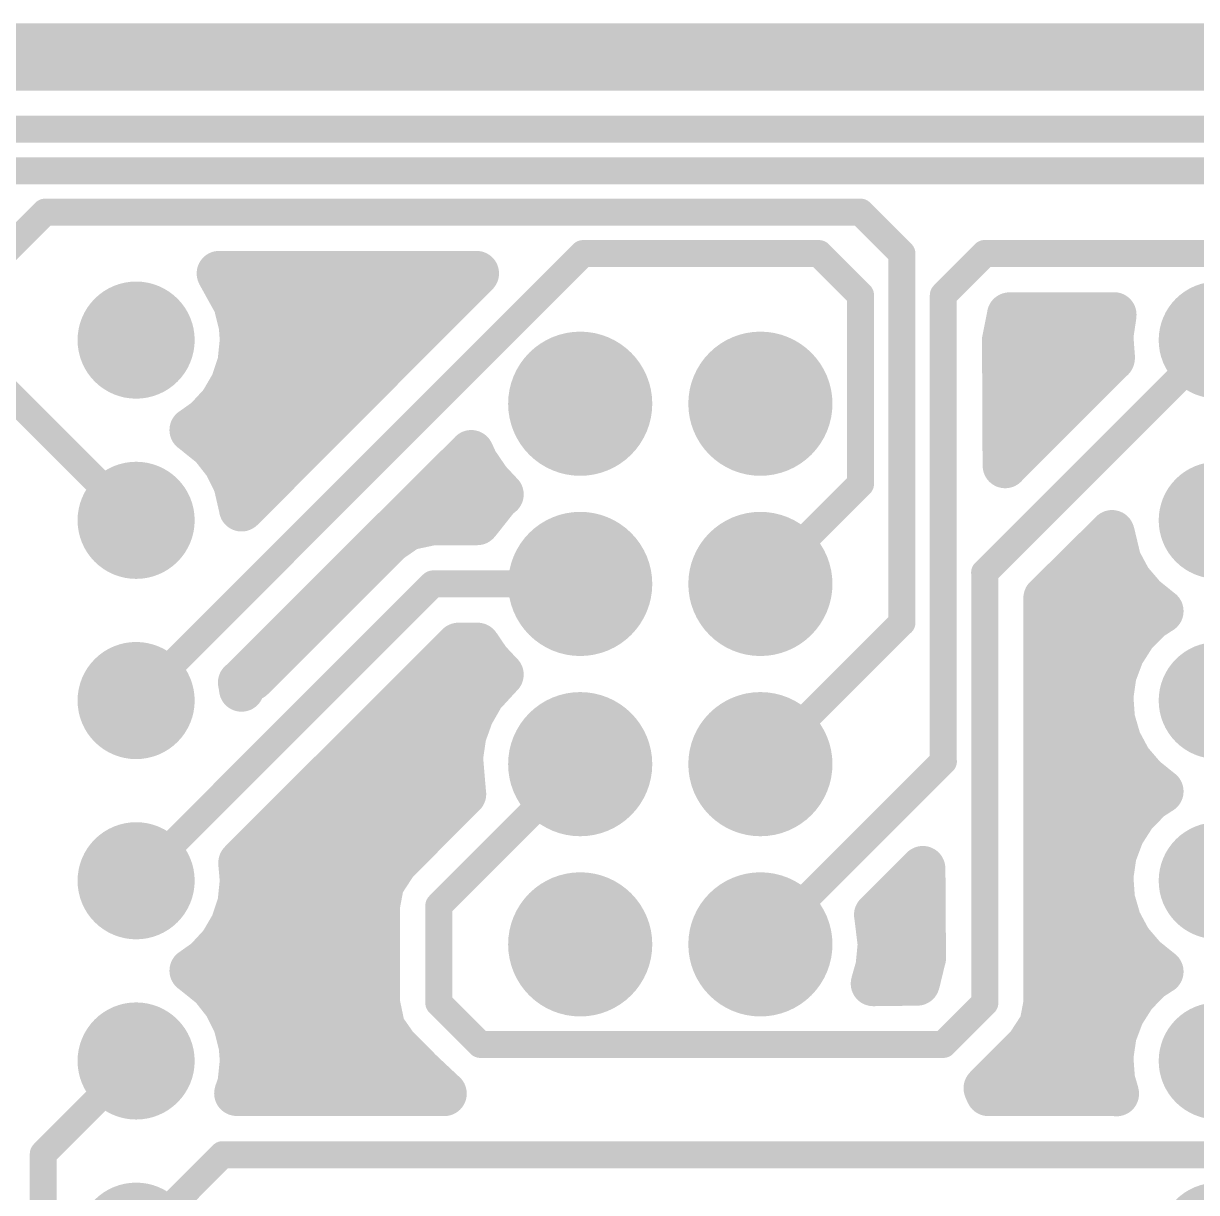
# Model space of a CAD drawing. Extents: x 0 to 2, y 0.1 to 1.8.
# Drawn here: x 0.658 to 1.309, y 1.151 to 1.8 of the extents above; entities that cross this region are included whole.
import ezdxf

# ---------------------------------------------------------------- set-up
doc = ezdxf.new("R2010")
doc.units = 0
doc.layers.add('Top', color=5, linetype='CONTINUOUS')

msp = doc.modelspace()

# ---------------------------------------------------------------- linework, layer by layer
at = {"layer": 'Top', "linetype": 'CONTINUOUS'}
for points, const_width in [([(1.975, 1.7875), (0.0125, 1.7875)], 0.025), ([(0.624, 1.7752), (1.417, 1.7752)], 0.025), ([(0.624, 1.7413), (1.417, 1.7413)], 0.015), ([(1.3685, 1.7183), (0.647, 1.7183)], 0.015), ([(0.647, 1.6723), (0.67, 1.6953)], 0.015), ([(0.67, 1.6953), (1.1225, 1.6953)], 0.015), ([(1.1225, 1.6953), (1.1455, 1.6723)], 0.015), ([(0.9685, 1.6723), (0.7205, 1.4243)], 0.015), ([(1.0995, 1.6723), (0.9685, 1.6723)], 0.015), ([(1.1225, 1.6493), (1.0995, 1.6723)], 0.015), ([(1.1455, 1.6723), (1.1455, 1.4675)], 0.015), ([(1.1915, 1.6723), (1.1685, 1.6493)], 0.015), ([(1.3455, 1.6723), (1.1915, 1.6723)], 0.015), ([(0.9094, 1.6613), (0.7666, 1.6613)], 0.025), ([(0.7666, 1.6613), (0.7759, 1.6445)], 0.025), ([(0.7791, 1.5306), (0.9094, 1.6613)], 0.025), ([(0.7759, 1.6445), (0.7789, 1.6324)], 0.025), ([(1.1225, 1.5445), (1.1225, 1.6493)], 0.015), ([(1.1685, 1.6493), (1.1685, 1.3905)], 0.015), ([(0.7804, 1.6383), (0.884, 1.6383)], 0.025), ([(1.2053, 1.6383), (1.2025, 1.6243)], 0.025), ([(1.2633, 1.6384), (1.2053, 1.6383)], 0.025), ([(1.2615, 1.6264), (1.2633, 1.6384)], 0.025), ([(0.7789, 1.6324), (0.7795, 1.6243)], 0.025), ([(0.7795, 1.6243), (0.7782, 1.6118)], 0.025), ([(1.2025, 1.6243), (1.2028, 1.5546)], 0.025), ([(1.2624, 1.6144), (1.2615, 1.6264)], 0.025), ([(1.1915, 1.4953), (1.3205, 1.6243)], 0.015), ([(0.7782, 1.6118), (0.7743, 1.6)], 0.025), ([(0.7808, 1.6134), (0.859, 1.6134)], 0.025), ([(1.2028, 1.5546), (1.2622, 1.614)], 0.025), ([(1.205, 1.6134), (1.259, 1.6134)], 0.025), ([(0.7743, 1.6), (0.768, 1.5892)], 0.025), ([(0.7205, 1.5243), (0.647, 1.5978)], 0.015), ([(0.768, 1.5892), (0.7595, 1.58)], 0.025), ([(0.7699, 1.5885), (0.8344, 1.5885)], 0.025), ([(1.205, 1.5885), (1.2344, 1.5885)], 0.025), ([(0.7595, 1.58), (0.7516, 1.5744)], 0.025), ([(0.7516, 1.5744), (0.7627, 1.5655)], 0.025), ([(0.7627, 1.5655), (0.7704, 1.5557)], 0.025), ([(0.7668, 1.5637), (0.8094, 1.5637)], 0.025), ([(0.9066, 1.5619), (0.8334, 1.4891)], 0.025), ([(0.909, 1.5566), (0.9066, 1.5619)], 0.025), ([(0.916, 1.5463), (0.909, 1.5566)], 0.025), ([(0.7704, 1.5557), (0.7759, 1.5445)], 0.025), ([(0.7759, 1.5445), (0.7791, 1.5306)], 0.025), ([(0.9231, 1.5387), (0.916, 1.5463)], 0.025), ([(0.8855, 1.5388), (0.9204, 1.5388)], 0.025), ([(0.9099, 1.523), (0.921, 1.537)], 0.025), ([(0.921, 1.537), (0.9231, 1.5387)], 0.025), ([(1.067, 1.489), (1.1225, 1.5445)], 0.015), ([(0.8612, 1.513), (0.8715, 1.5201)], 0.025), ([(0.8715, 1.5201), (0.8852, 1.523)], 0.025), ([(0.8852, 1.523), (0.9099, 1.523)], 0.025), ([(1.2622, 1.5175), (1.2255, 1.4812)], 0.025), ([(1.2659, 1.502), (1.2622, 1.5175)], 0.025), ([(0.7849, 1.4367), (0.8612, 1.513)], 0.025), ([(1.2718, 1.491), (1.2659, 1.502)], 0.025), ([(0.8334, 1.4891), (0.7804, 1.4361)], 0.025), ([(1.1915, 1.2565), (1.1915, 1.4953)], 0.015), ([(1.2359, 1.4891), (1.2707, 1.4891)], 0.025), ([(1.2799, 1.4815), (1.2718, 1.491)], 0.025), ([(0.7205, 1.3243), (0.8852, 1.489)], 0.015), ([(0.8852, 1.489), (0.967, 1.489)], 0.015), ([(1.2255, 1.4812), (1.2255, 1.2565)], 0.025), ([(1.2893, 1.4739), (1.2799, 1.4815)], 0.025), ([(1.2831, 1.4699), (1.2893, 1.4739)], 0.025), ([(1.2744, 1.461), (1.2831, 1.4699)], 0.025), ([(1.1455, 1.4675), (1.067, 1.389)], 0.015), ([(1.2281, 1.4642), (1.2746, 1.4642)], 0.025), ([(1.2677, 1.4505), (1.2744, 1.461)], 0.025), ([(0.8994, 1.455), (0.7786, 1.3343)], 0.025), ([(0.9101, 1.455), (0.8994, 1.455)], 0.025), ([(0.916, 1.4463), (0.9101, 1.455)], 0.025), ([(0.9231, 1.4387), (0.916, 1.4463)], 0.025), ([(1.2633, 1.4388), (1.2677, 1.4505)], 0.025), ([(0.8863, 1.4393), (0.9204, 1.4393)], 0.025), ([(1.2281, 1.4393), (1.261, 1.4393)], 0.025), ([(0.7785, 1.4342), (0.7849, 1.4367)], 0.025), ([(0.7804, 1.4361), (0.7785, 1.4342)], 0.025), ([(0.7785, 1.4343), (0.7791, 1.4306)], 0.025), ([(0.7791, 1.4306), (0.7804, 1.4361)], 0.025), ([(0.9128, 1.4275), (0.9231, 1.4387)], 0.025), ([(1.2615, 1.4264), (1.2633, 1.4388)], 0.025), ([(0.9066, 1.4167), (0.9128, 1.4275)], 0.025), ([(1.2624, 1.414), (1.2615, 1.4264)], 0.025), ([(0.8613, 1.4145), (0.9032, 1.4145)], 0.025), ([(0.9024, 1.405), (0.9066, 1.4167)], 0.025), ([(1.2281, 1.4145), (1.2598, 1.4145)], 0.025), ([(1.2659, 1.402), (1.2624, 1.414)], 0.025), ([(0.9006, 1.3926), (0.9024, 1.405)], 0.025), ([(1.2718, 1.391), (1.2659, 1.402)], 0.025), ([(0.8363, 1.3896), (0.8981, 1.3896)], 0.025), ([(0.9023, 1.3724), (0.9006, 1.3926)], 0.025), ([(1.2281, 1.3896), (1.2704, 1.3896)], 0.025), ([(1.2799, 1.3815), (1.2718, 1.391)], 0.025), ([(0.967, 1.389), (0.8885, 1.3105)], 0.015), ([(1.1685, 1.3905), (1.067, 1.289)], 0.015), ([(1.2893, 1.3739), (1.2799, 1.3815)], 0.025), ([(0.8645, 1.3345), (0.9023, 1.3724)], 0.025), ([(1.2744, 1.361), (1.2831, 1.3699)], 0.025), ([(1.2831, 1.3699), (1.2893, 1.3739)], 0.025), ([(0.8117, 1.3647), (0.8922, 1.3647)], 0.025), ([(1.2281, 1.3647), (1.275, 1.3647)], 0.025), ([(1.2677, 1.3505), (1.2744, 1.361)], 0.025), ([(1.2633, 1.3388), (1.2677, 1.3505)], 0.025), ([(0.7867, 1.3399), (0.8672, 1.3399)], 0.025), ([(1.2281, 1.3399), (1.261, 1.3399)], 0.025), ([(1.2615, 1.3264), (1.2633, 1.3388)], 0.025), ([(0.7786, 1.3343), (0.7795, 1.3243)], 0.025), ([(0.8568, 1.3227), (0.8645, 1.3345)], 0.025), ([(1.1572, 1.3311), (1.1315, 1.3054)], 0.025), ([(1.1575, 1.2815), (1.1572, 1.3311)], 0.025), ([(0.7795, 1.3243), (0.7782, 1.3118)], 0.025), ([(0.8545, 1.3105), (0.8568, 1.3227)], 0.025), ([(1.2624, 1.314), (1.2615, 1.3264)], 0.025), ([(0.7782, 1.3118), (0.7743, 1.3)], 0.025), ([(0.7812, 1.315), (0.8524, 1.315)], 0.025), ([(0.8545, 1.2565), (0.8545, 1.3105)], 0.025), ([(1.1437, 1.315), (1.155, 1.315)], 0.025), ([(1.2281, 1.315), (1.2598, 1.315)], 0.025), ([(1.2659, 1.302), (1.2624, 1.314)], 0.025), ([(0.8885, 1.3105), (0.8885, 1.2565)], 0.015), ([(1.1315, 1.3054), (1.1335, 1.289)], 0.025), ([(0.7743, 1.3), (0.768, 1.2892)], 0.025), ([(1.2718, 1.291), (1.2659, 1.302)], 0.025), ([(0.7711, 1.2901), (0.852, 1.2901)], 0.025), ([(1.1359, 1.2901), (1.1551, 1.2901)], 0.025), ([(1.2281, 1.2901), (1.27, 1.2901)], 0.025), ([(1.2799, 1.2815), (1.2718, 1.291)], 0.025), ([(0.768, 1.2892), (0.7595, 1.28)], 0.025), ([(1.1335, 1.289), (1.1323, 1.2766)], 0.025), ([(0.7595, 1.28), (0.7516, 1.2744)], 0.025), ([(1.1323, 1.2766), (1.1296, 1.2672)], 0.025), ([(1.1541, 1.2675), (1.1575, 1.2815)], 0.025), ([(1.2893, 1.2739), (1.2799, 1.2815)], 0.025), ([(0.7516, 1.2744), (0.7627, 1.2655)], 0.025), ([(1.2831, 1.2699), (1.2893, 1.2739)], 0.025), ([(0.7627, 1.2655), (0.7704, 1.2557)], 0.025), ([(0.7656, 1.2653), (0.852, 1.2653)], 0.025), ([(1.1296, 1.2672), (1.1541, 1.2675)], 0.025), ([(1.2281, 1.2653), (1.2754, 1.2653)], 0.025), ([(1.2744, 1.261), (1.2831, 1.2699)], 0.025), ([(1.2677, 1.2505), (1.2744, 1.261)], 0.025), ([(0.7704, 1.2557), (0.7759, 1.2445)], 0.025), ([(0.8574, 1.2427), (0.8545, 1.2565)], 0.025), ([(0.8885, 1.2565), (0.9115, 1.2335)], 0.015), ([(1.1685, 1.2335), (1.1915, 1.2565)], 0.015), ([(1.2255, 1.2565), (1.2232, 1.2443)], 0.025), ([(1.2633, 1.2388), (1.2677, 1.2505)], 0.025), ([(0.7759, 1.2445), (0.7789, 1.2324)], 0.025), ([(1.2232, 1.2443), (1.2155, 1.2325)], 0.025), ([(0.7796, 1.2404), (0.8559, 1.2404)], 0.025), ([(0.8645, 1.2325), (0.8574, 1.2427)], 0.025), ([(1.2238, 1.2404), (1.2614, 1.2404)], 0.025), ([(1.2615, 1.2264), (1.2633, 1.2388)], 0.025), ([(0.7789, 1.2324), (0.7795, 1.2243)], 0.025), ([(0.8786, 1.2183), (0.8645, 1.2325)], 0.025), ([(1.2155, 1.2325), (1.1922, 1.2092)], 0.025), ([(0.9115, 1.2335), (1.1685, 1.2335)], 0.015), ([(1.2624, 1.214), (1.2615, 1.2264)], 0.025), ([(0.669, 1.1728), (0.7205, 1.2243)], 0.015), ([(0.7795, 1.2243), (0.7782, 1.2118)], 0.025), ([(0.8915, 1.2062), (0.8786, 1.2183)], 0.025), ([(0.7782, 1.2118), (0.7763, 1.2063)], 0.025), ([(0.7812, 1.2155), (0.8789, 1.2155)], 0.025), ([(1.2011, 1.2155), (1.2598, 1.2155)], 0.025), ([(1.2647, 1.2061), (1.2624, 1.214)], 0.025), ([(0.7763, 1.2063), (0.8915, 1.2062)], 0.025), ([(1.1922, 1.2092), (1.1935, 1.2062)], 0.025), ([(1.1935, 1.2062), (1.2642, 1.2062)], 0.025), ([(0.669, 1.0953), (0.669, 1.1728)], 0.015), ([(0.7685, 1.1723), (0.7205, 1.1243)], 0.015), ([(1.3444, 1.1723), (0.7685, 1.1723)], 0.015)]:
    msp.add_lwpolyline(points, dxfattribs=dict(at, const_width=const_width))
for points, const_width in [([(0.6663, 1.6953, 1), (0.6738, 1.6953, 1), (0.6663, 1.6953, 1)], 0.0075), ([(0.6663, 1.6953, 1), (0.6738, 1.6953, 1), (0.6663, 1.6953, 1)], 0.0075), ([(1.1188, 1.6953, 1), (1.1263, 1.6953, 1), (1.1188, 1.6953, 1)], 0.0075), ([(1.1188, 1.6953, 1), (1.1263, 1.6953, 1), (1.1188, 1.6953, 1)], 0.0075), ([(0.9648, 1.6723, 1), (0.9723, 1.6723, 1), (0.9648, 1.6723, 1)], 0.0075), ([(0.9648, 1.6723, 1), (0.9723, 1.6723, 1), (0.9648, 1.6723, 1)], 0.0075), ([(1.0958, 1.6723, 1), (1.1033, 1.6723, 1), (1.0958, 1.6723, 1)], 0.0075), ([(1.0958, 1.6723, 1), (1.1033, 1.6723, 1), (1.0958, 1.6723, 1)], 0.0075), ([(1.1418, 1.6723, 1), (1.1493, 1.6723, 1), (1.1418, 1.6723, 1)], 0.0075), ([(1.1418, 1.6723, 1), (1.1493, 1.6723, 1), (1.1418, 1.6723, 1)], 0.0075), ([(1.1877, 1.6723, 1), (1.1953, 1.6723, 1), (1.1877, 1.6723, 1)], 0.0075), ([(1.1877, 1.6723, 1), (1.1953, 1.6723, 1), (1.1877, 1.6723, 1)], 0.0075), ([(0.7604, 1.6613, 1), (0.7729, 1.6613, 1), (0.7604, 1.6613, 1)], 0.0125), ([(0.7604, 1.6613, 1), (0.7729, 1.6613, 1), (0.7604, 1.6613, 1)], 0.0125), ([(0.9032, 1.6613, 1), (0.9157, 1.6613, 1), (0.9032, 1.6613, 1)], 0.0125), ([(0.9032, 1.6613, 1), (0.9157, 1.6613, 1), (0.9032, 1.6613, 1)], 0.0125), ([(0.7368, 1.6243, 1), (0.7043, 1.6243, 1), (0.7368, 1.6243, 1)], 0.0325), ([(0.7697, 1.6445, 1), (0.7822, 1.6445, 1), (0.7697, 1.6445, 1)], 0.0125), ([(0.7697, 1.6445, 1), (0.7822, 1.6445, 1), (0.7697, 1.6445, 1)], 0.0125), ([(1.1188, 1.6493, 1), (1.1263, 1.6493, 1), (1.1188, 1.6493, 1)], 0.0075), ([(1.1188, 1.6493, 1), (1.1263, 1.6493, 1), (1.1188, 1.6493, 1)], 0.0075), ([(1.1648, 1.6493, 1), (1.1723, 1.6493, 1), (1.1648, 1.6493, 1)], 0.0075), ([(1.1648, 1.6493, 1), (1.1723, 1.6493, 1), (1.1648, 1.6493, 1)], 0.0075), ([(1.3367, 1.6243, 1), (1.3043, 1.6243, 1), (1.3367, 1.6243, 1)], 0.0325), ([(1.199, 1.6383, 1), (1.2115, 1.6383, 1), (1.199, 1.6383, 1)], 0.0125), ([(1.199, 1.6383, 1), (1.2115, 1.6383, 1), (1.199, 1.6383, 1)], 0.0125), ([(1.257, 1.6384, 1), (1.2695, 1.6384, 1), (1.257, 1.6384, 1)], 0.0125), ([(1.257, 1.6384, 1), (1.2695, 1.6384, 1), (1.257, 1.6384, 1)], 0.0125), ([(0.7727, 1.6324, 1), (0.7852, 1.6324, 1), (0.7727, 1.6324, 1)], 0.0125), ([(0.7727, 1.6324, 1), (0.7852, 1.6324, 1), (0.7727, 1.6324, 1)], 0.0125), ([(0.7732, 1.6243, 1), (0.7857, 1.6243, 1), (0.7732, 1.6243, 1)], 0.0125), ([(0.7732, 1.6243, 1), (0.7857, 1.6243, 1), (0.7732, 1.6243, 1)], 0.0125), ([(1.1962, 1.6243, 1), (1.2087, 1.6243, 1), (1.1962, 1.6243, 1)], 0.0125), ([(1.1962, 1.6243, 1), (1.2087, 1.6243, 1), (1.1962, 1.6243, 1)], 0.0125), ([(1.2553, 1.6264, 1), (1.2678, 1.6264, 1), (1.2553, 1.6264, 1)], 0.0125), ([(1.2553, 1.6264, 1), (1.2678, 1.6264, 1), (1.2553, 1.6264, 1)], 0.0125), ([(0.987, 1.589, 1), (0.947, 1.589, 1), (0.987, 1.589, 1)], 0.04), ([(1.087, 1.589, 1), (1.047, 1.589, 1), (1.087, 1.589, 1)], 0.04), ([(0.7719, 1.6118, 1), (0.7844, 1.6118, 1), (0.7719, 1.6118, 1)], 0.0125), ([(0.7719, 1.6118, 1), (0.7844, 1.6118, 1), (0.7719, 1.6118, 1)], 0.0125), ([(1.256, 1.614, 1), (1.2685, 1.614, 1), (1.256, 1.614, 1)], 0.0125), ([(1.2561, 1.6144, 1), (1.2686, 1.6144, 1), (1.2561, 1.6144, 1)], 0.0125), ([(0.768, 1.6, 1), (0.7805, 1.6, 1), (0.768, 1.6, 1)], 0.0125), ([(0.768, 1.6, 1), (0.7805, 1.6, 1), (0.768, 1.6, 1)], 0.0125), ([(0.7617, 1.5892, 1), (0.7742, 1.5892, 1), (0.7617, 1.5892, 1)], 0.0125), ([(0.7617, 1.5892, 1), (0.7742, 1.5892, 1), (0.7617, 1.5892, 1)], 0.0125), ([(0.7533, 1.58, 1), (0.7658, 1.58, 1), (0.7533, 1.58, 1)], 0.0125), ([(0.7533, 1.58, 1), (0.7658, 1.58, 1), (0.7533, 1.58, 1)], 0.0125), ([(0.7453, 1.5744, 1), (0.7578, 1.5744, 1), (0.7453, 1.5744, 1)], 0.0125), ([(0.7453, 1.5744, 1), (0.7578, 1.5744, 1), (0.7453, 1.5744, 1)], 0.0125), ([(0.7564, 1.5655, 1), (0.7689, 1.5655, 1), (0.7564, 1.5655, 1)], 0.0125), ([(0.7564, 1.5655, 1), (0.7689, 1.5655, 1), (0.7564, 1.5655, 1)], 0.0125), ([(0.9003, 1.5619, 1), (0.9128, 1.5619, 1), (0.9003, 1.5619, 1)], 0.0125), ([(0.9003, 1.5619, 1), (0.9128, 1.5619, 1), (0.9003, 1.5619, 1)], 0.0125), ([(0.9027, 1.5566, 1), (0.9152, 1.5566, 1), (0.9027, 1.5566, 1)], 0.0125), ([(0.9027, 1.5566, 1), (0.9152, 1.5566, 1), (0.9027, 1.5566, 1)], 0.0125), ([(0.7642, 1.5557, 1), (0.7767, 1.5557, 1), (0.7642, 1.5557, 1)], 0.0125), ([(0.7642, 1.5557, 1), (0.7767, 1.5557, 1), (0.7642, 1.5557, 1)], 0.0125), ([(1.1966, 1.5546, 1), (1.2091, 1.5546, 1), (1.1966, 1.5546, 1)], 0.0125), ([(1.1966, 1.5546, 1), (1.2091, 1.5546, 1), (1.1966, 1.5546, 1)], 0.0125), ([(0.7368, 1.5243, 1), (0.7043, 1.5243, 1), (0.7368, 1.5243, 1)], 0.0325), ([(0.7697, 1.5445, 1), (0.7822, 1.5445, 1), (0.7697, 1.5445, 1)], 0.0125), ([(0.7697, 1.5445, 1), (0.7822, 1.5445, 1), (0.7697, 1.5445, 1)], 0.0125), ([(0.9098, 1.5463, 1), (0.9223, 1.5463, 1), (0.9098, 1.5463, 1)], 0.0125), ([(0.9098, 1.5463, 1), (0.9223, 1.5463, 1), (0.9098, 1.5463, 1)], 0.0125), ([(1.3367, 1.5243, 1), (1.3043, 1.5243, 1), (1.3367, 1.5243, 1)], 0.0325), ([(0.9147, 1.537, 1), (0.9272, 1.537, 1), (0.9147, 1.537, 1)], 0.0125), ([(0.9147, 1.537, 1), (0.9272, 1.537, 1), (0.9147, 1.537, 1)], 0.0125), ([(0.9169, 1.5387, 1), (0.9294, 1.5387, 1), (0.9169, 1.5387, 1)], 0.0125), ([(0.9169, 1.5387, 1), (0.9294, 1.5387, 1), (0.9169, 1.5387, 1)], 0.0125), ([(1.1188, 1.5445, 1), (1.1263, 1.5445, 1), (1.1188, 1.5445, 1)], 0.0075), ([(1.1188, 1.5445, 1), (1.1263, 1.5445, 1), (1.1188, 1.5445, 1)], 0.0075), ([(0.7728, 1.5306, 1), (0.7853, 1.5306, 1), (0.7728, 1.5306, 1)], 0.0125), ([(0.7728, 1.5306, 1), (0.7853, 1.5306, 1), (0.7728, 1.5306, 1)], 0.0125), ([(0.7168, 1.5243, 1), (0.7243, 1.5243, 1), (0.7168, 1.5243, 1)], 0.0075), ([(0.8652, 1.5201, 1), (0.8777, 1.5201, 1), (0.8652, 1.5201, 1)], 0.0125), ([(0.8652, 1.5201, 1), (0.8777, 1.5201, 1), (0.8652, 1.5201, 1)], 0.0125), ([(0.879, 1.523, 1), (0.8915, 1.523, 1), (0.879, 1.523, 1)], 0.0125), ([(0.879, 1.523, 1), (0.8915, 1.523, 1), (0.879, 1.523, 1)], 0.0125), ([(0.9036, 1.523, 1), (0.9161, 1.523, 1), (0.9036, 1.523, 1)], 0.0125), ([(0.9036, 1.523, 1), (0.9161, 1.523, 1), (0.9036, 1.523, 1)], 0.0125), ([(1.2559, 1.5175, 1), (1.2684, 1.5175, 1), (1.2559, 1.5175, 1)], 0.0125), ([(1.2559, 1.5175, 1), (1.2684, 1.5175, 1), (1.2559, 1.5175, 1)], 0.0125), ([(0.855, 1.513, 1), (0.8675, 1.513, 1), (0.855, 1.513, 1)], 0.0125), ([(0.855, 1.513, 1), (0.8675, 1.513, 1), (0.855, 1.513, 1)], 0.0125), ([(0.987, 1.489, 1), (0.947, 1.489, 1), (0.987, 1.489, 1)], 0.04), ([(1.087, 1.489, 1), (1.047, 1.489, 1), (1.087, 1.489, 1)], 0.04), ([(1.2596, 1.502, 1), (1.2721, 1.502, 1), (1.2596, 1.502, 1)], 0.0125), ([(1.2596, 1.502, 1), (1.2721, 1.502, 1), (1.2596, 1.502, 1)], 0.0125), ([(0.8272, 1.4891, 1), (0.8397, 1.4891, 1), (0.8272, 1.4891, 1)], 0.0125), ([(0.8272, 1.4891, 1), (0.8397, 1.4891, 1), (0.8272, 1.4891, 1)], 0.0125), ([(1.1877, 1.4953, 1), (1.1953, 1.4953, 1), (1.1877, 1.4953, 1)], 0.0075), ([(1.1877, 1.4953, 1), (1.1953, 1.4953, 1), (1.1877, 1.4953, 1)], 0.0075), ([(1.2655, 1.491, 1), (1.278, 1.491, 1), (1.2655, 1.491, 1)], 0.0125), ([(1.2655, 1.491, 1), (1.278, 1.491, 1), (1.2655, 1.491, 1)], 0.0125), ([(0.8815, 1.489, 1), (0.889, 1.489, 1), (0.8815, 1.489, 1)], 0.0075), ([(0.8815, 1.489, 1), (0.889, 1.489, 1), (0.8815, 1.489, 1)], 0.0075), ([(0.9633, 1.489, 1), (0.9708, 1.489, 1), (0.9633, 1.489, 1)], 0.0075), ([(1.0633, 1.489, 1), (1.0708, 1.489, 1), (1.0633, 1.489, 1)], 0.0075), ([(1.2192, 1.4812, 1), (1.2317, 1.4812, 1), (1.2192, 1.4812, 1)], 0.0125), ([(1.2192, 1.4812, 1), (1.2317, 1.4812, 1), (1.2192, 1.4812, 1)], 0.0125), ([(1.2736, 1.4815, 1), (1.2861, 1.4815, 1), (1.2736, 1.4815, 1)], 0.0125), ([(1.2736, 1.4815, 1), (1.2861, 1.4815, 1), (1.2736, 1.4815, 1)], 0.0125), ([(1.2831, 1.4739, 1), (1.2956, 1.4739, 1), (1.2831, 1.4739, 1)], 0.0125), ([(1.2831, 1.4739, 1), (1.2956, 1.4739, 1), (1.2831, 1.4739, 1)], 0.0125), ([(1.2769, 1.4699, 1), (1.2894, 1.4699, 1), (1.2769, 1.4699, 1)], 0.0125), ([(1.2769, 1.4699, 1), (1.2894, 1.4699, 1), (1.2769, 1.4699, 1)], 0.0125), ([(1.1418, 1.4675, 1), (1.1493, 1.4675, 1), (1.1418, 1.4675, 1)], 0.0075), ([(1.1418, 1.4675, 1), (1.1493, 1.4675, 1), (1.1418, 1.4675, 1)], 0.0075), ([(1.2681, 1.461, 1), (1.2806, 1.461, 1), (1.2681, 1.461, 1)], 0.0125), ([(1.2681, 1.461, 1), (1.2806, 1.461, 1), (1.2681, 1.461, 1)], 0.0125), ([(0.8932, 1.455, 1), (0.9057, 1.455, 1), (0.8932, 1.455, 1)], 0.0125), ([(0.8932, 1.455, 1), (0.9057, 1.455, 1), (0.8932, 1.455, 1)], 0.0125), ([(0.9038, 1.455, 1), (0.9163, 1.455, 1), (0.9038, 1.455, 1)], 0.0125), ([(0.9038, 1.455, 1), (0.9163, 1.455, 1), (0.9038, 1.455, 1)], 0.0125), ([(0.9098, 1.4463, 1), (0.9223, 1.4463, 1), (0.9098, 1.4463, 1)], 0.0125), ([(0.9098, 1.4463, 1), (0.9223, 1.4463, 1), (0.9098, 1.4463, 1)], 0.0125), ([(1.2614, 1.4505, 1), (1.2739, 1.4505, 1), (1.2614, 1.4505, 1)], 0.0125), ([(1.2614, 1.4505, 1), (1.2739, 1.4505, 1), (1.2614, 1.4505, 1)], 0.0125), ([(0.7368, 1.4243, 1), (0.7043, 1.4243, 1), (0.7368, 1.4243, 1)], 0.0325), ([(1.3367, 1.4243, 1), (1.3043, 1.4243, 1), (1.3367, 1.4243, 1)], 0.0325), ([(0.7722, 1.4343, 1), (0.7847, 1.4343, 1), (0.7722, 1.4343, 1)], 0.0125), ([(0.7722, 1.4342, 1), (0.7847, 1.4342, 1), (0.7722, 1.4342, 1)], 0.0125), ([(0.7722, 1.4342, 1), (0.7847, 1.4342, 1), (0.7722, 1.4342, 1)], 0.0125), ([(0.7742, 1.4361, 1), (0.7867, 1.4361, 1), (0.7742, 1.4361, 1)], 0.0125), ([(0.7742, 1.4361, 1), (0.7867, 1.4361, 1), (0.7742, 1.4361, 1)], 0.0125), ([(0.7742, 1.4361, 1), (0.7867, 1.4361, 1), (0.7742, 1.4361, 1)], 0.0125), ([(0.7786, 1.4367, 1), (0.7911, 1.4367, 1), (0.7786, 1.4367, 1)], 0.0125), ([(0.7786, 1.4367, 1), (0.7911, 1.4367, 1), (0.7786, 1.4367, 1)], 0.0125), ([(0.9169, 1.4387, 1), (0.9294, 1.4387, 1), (0.9169, 1.4387, 1)], 0.0125), ([(0.9169, 1.4387, 1), (0.9294, 1.4387, 1), (0.9169, 1.4387, 1)], 0.0125), ([(1.2571, 1.4388, 1), (1.2696, 1.4388, 1), (1.2571, 1.4388, 1)], 0.0125), ([(1.2571, 1.4388, 1), (1.2696, 1.4388, 1), (1.2571, 1.4388, 1)], 0.0125), ([(0.7728, 1.4306, 1), (0.7853, 1.4306, 1), (0.7728, 1.4306, 1)], 0.0125), ([(0.7728, 1.4306, 1), (0.7853, 1.4306, 1), (0.7728, 1.4306, 1)], 0.0125), ([(0.9066, 1.4275, 1), (0.9191, 1.4275, 1), (0.9066, 1.4275, 1)], 0.0125), ([(0.9066, 1.4275, 1), (0.9191, 1.4275, 1), (0.9066, 1.4275, 1)], 0.0125), ([(1.2553, 1.4264, 1), (1.2678, 1.4264, 1), (1.2553, 1.4264, 1)], 0.0125), ([(1.2553, 1.4264, 1), (1.2678, 1.4264, 1), (1.2553, 1.4264, 1)], 0.0125), ([(0.7168, 1.4243, 1), (0.7243, 1.4243, 1), (0.7168, 1.4243, 1)], 0.0075), ([(0.9003, 1.4167, 1), (0.9128, 1.4167, 1), (0.9003, 1.4167, 1)], 0.0125), ([(0.9003, 1.4167, 1), (0.9128, 1.4167, 1), (0.9003, 1.4167, 1)], 0.0125), ([(0.987, 1.389, 1), (0.947, 1.389, 1), (0.987, 1.389, 1)], 0.04), ([(1.087, 1.389, 1), (1.047, 1.389, 1), (1.087, 1.389, 1)], 0.04), ([(1.2562, 1.414, 1), (1.2687, 1.414, 1), (1.2562, 1.414, 1)], 0.0125), ([(1.2562, 1.414, 1), (1.2687, 1.414, 1), (1.2562, 1.414, 1)], 0.0125), ([(0.8962, 1.405, 1), (0.9087, 1.405, 1), (0.8962, 1.405, 1)], 0.0125), ([(0.8962, 1.405, 1), (0.9087, 1.405, 1), (0.8962, 1.405, 1)], 0.0125), ([(1.2596, 1.402, 1), (1.2721, 1.402, 1), (1.2596, 1.402, 1)], 0.0125), ([(1.2596, 1.402, 1), (1.2721, 1.402, 1), (1.2596, 1.402, 1)], 0.0125), ([(0.8944, 1.3926, 1), (0.9069, 1.3926, 1), (0.8944, 1.3926, 1)], 0.0125), ([(0.8944, 1.3926, 1), (0.9069, 1.3926, 1), (0.8944, 1.3926, 1)], 0.0125), ([(1.2655, 1.391, 1), (1.278, 1.391, 1), (1.2655, 1.391, 1)], 0.0125), ([(1.2655, 1.391, 1), (1.278, 1.391, 1), (1.2655, 1.391, 1)], 0.0125), ([(0.9633, 1.389, 1), (0.9708, 1.389, 1), (0.9633, 1.389, 1)], 0.0075), ([(1.0633, 1.389, 1), (1.0708, 1.389, 1), (1.0633, 1.389, 1)], 0.0075), ([(1.1648, 1.3905, 1), (1.1723, 1.3905, 1), (1.1648, 1.3905, 1)], 0.0075), ([(1.1648, 1.3905, 1), (1.1723, 1.3905, 1), (1.1648, 1.3905, 1)], 0.0075), ([(1.2736, 1.3815, 1), (1.2861, 1.3815, 1), (1.2736, 1.3815, 1)], 0.0125), ([(1.2736, 1.3815, 1), (1.2861, 1.3815, 1), (1.2736, 1.3815, 1)], 0.0125), ([(0.8961, 1.3724, 1), (0.9086, 1.3724, 1), (0.8961, 1.3724, 1)], 0.0125), ([(0.8961, 1.3724, 1), (0.9086, 1.3724, 1), (0.8961, 1.3724, 1)], 0.0125), ([(1.2769, 1.3699, 1), (1.2894, 1.3699, 1), (1.2769, 1.3699, 1)], 0.0125), ([(1.2769, 1.3699, 1), (1.2894, 1.3699, 1), (1.2769, 1.3699, 1)], 0.0125), ([(1.2831, 1.3739, 1), (1.2956, 1.3739, 1), (1.2831, 1.3739, 1)], 0.0125), ([(1.2831, 1.3739, 1), (1.2956, 1.3739, 1), (1.2831, 1.3739, 1)], 0.0125), ([(1.2681, 1.361, 1), (1.2806, 1.361, 1), (1.2681, 1.361, 1)], 0.0125), ([(1.2681, 1.361, 1), (1.2806, 1.361, 1), (1.2681, 1.361, 1)], 0.0125), ([(1.2614, 1.3505, 1), (1.2739, 1.3505, 1), (1.2614, 1.3505, 1)], 0.0125), ([(1.2614, 1.3505, 1), (1.2739, 1.3505, 1), (1.2614, 1.3505, 1)], 0.0125), ([(0.7368, 1.3243, 1), (0.7043, 1.3243, 1), (0.7368, 1.3243, 1)], 0.0325), ([(1.3367, 1.3243, 1), (1.3043, 1.3243, 1), (1.3367, 1.3243, 1)], 0.0325), ([(1.2571, 1.3388, 1), (1.2696, 1.3388, 1), (1.2571, 1.3388, 1)], 0.0125), ([(1.2571, 1.3388, 1), (1.2696, 1.3388, 1), (1.2571, 1.3388, 1)], 0.0125), ([(0.7724, 1.3343, 1), (0.7849, 1.3343, 1), (0.7724, 1.3343, 1)], 0.0125), ([(0.7724, 1.3343, 1), (0.7849, 1.3343, 1), (0.7724, 1.3343, 1)], 0.0125), ([(0.8582, 1.3345, 1), (0.8707, 1.3345, 1), (0.8582, 1.3345, 1)], 0.0125), ([(0.8582, 1.3345, 1), (0.8707, 1.3345, 1), (0.8582, 1.3345, 1)], 0.0125), ([(1.1509, 1.3311, 1), (1.1634, 1.3311, 1), (1.1509, 1.3311, 1)], 0.0125), ([(1.1509, 1.3311, 1), (1.1634, 1.3311, 1), (1.1509, 1.3311, 1)], 0.0125), ([(0.7732, 1.3243, 1), (0.7857, 1.3243, 1), (0.7732, 1.3243, 1)], 0.0125), ([(0.7732, 1.3243, 1), (0.7857, 1.3243, 1), (0.7732, 1.3243, 1)], 0.0125), ([(0.8505, 1.3227, 1), (0.863, 1.3227, 1), (0.8505, 1.3227, 1)], 0.0125), ([(0.8505, 1.3227, 1), (0.863, 1.3227, 1), (0.8505, 1.3227, 1)], 0.0125), ([(1.2553, 1.3264, 1), (1.2678, 1.3264, 1), (1.2553, 1.3264, 1)], 0.0125), ([(1.2553, 1.3264, 1), (1.2678, 1.3264, 1), (1.2553, 1.3264, 1)], 0.0125), ([(0.7168, 1.3243, 1), (0.7243, 1.3243, 1), (0.7168, 1.3243, 1)], 0.0075), ([(0.987, 1.289, 1), (0.947, 1.289, 1), (0.987, 1.289, 1)], 0.04), ([(1.087, 1.289, 1), (1.047, 1.289, 1), (1.087, 1.289, 1)], 0.04), ([(0.7719, 1.3118, 1), (0.7844, 1.3118, 1), (0.7719, 1.3118, 1)], 0.0125), ([(0.7719, 1.3118, 1), (0.7844, 1.3118, 1), (0.7719, 1.3118, 1)], 0.0125), ([(0.8483, 1.3105, 1), (0.8608, 1.3105, 1), (0.8483, 1.3105, 1)], 0.0125), ([(0.8483, 1.3105, 1), (0.8608, 1.3105, 1), (0.8483, 1.3105, 1)], 0.0125), ([(1.2562, 1.314, 1), (1.2687, 1.314, 1), (1.2562, 1.314, 1)], 0.0125), ([(1.2562, 1.314, 1), (1.2687, 1.314, 1), (1.2562, 1.314, 1)], 0.0125), ([(0.8848, 1.3105, 1), (0.8923, 1.3105, 1), (0.8848, 1.3105, 1)], 0.0075), ([(0.8848, 1.3105, 1), (0.8923, 1.3105, 1), (0.8848, 1.3105, 1)], 0.0075), ([(1.1252, 1.3054, 1), (1.1377, 1.3054, 1), (1.1252, 1.3054, 1)], 0.0125), ([(1.1252, 1.3054, 1), (1.1377, 1.3054, 1), (1.1252, 1.3054, 1)], 0.0125), ([(0.768, 1.3, 1), (0.7805, 1.3, 1), (0.768, 1.3, 1)], 0.0125), ([(0.768, 1.3, 1), (0.7805, 1.3, 1), (0.768, 1.3, 1)], 0.0125), ([(1.2596, 1.302, 1), (1.2721, 1.302, 1), (1.2596, 1.302, 1)], 0.0125), ([(1.2596, 1.302, 1), (1.2721, 1.302, 1), (1.2596, 1.302, 1)], 0.0125), ([(1.2655, 1.291, 1), (1.278, 1.291, 1), (1.2655, 1.291, 1)], 0.0125), ([(1.2655, 1.291, 1), (1.278, 1.291, 1), (1.2655, 1.291, 1)], 0.0125), ([(0.7617, 1.2892, 1), (0.7742, 1.2892, 1), (0.7617, 1.2892, 1)], 0.0125), ([(0.7617, 1.2892, 1), (0.7742, 1.2892, 1), (0.7617, 1.2892, 1)], 0.0125), ([(1.0633, 1.289, 1), (1.0708, 1.289, 1), (1.0633, 1.289, 1)], 0.0075), ([(1.1272, 1.289, 1), (1.1397, 1.289, 1), (1.1272, 1.289, 1)], 0.0125), ([(1.1272, 1.289, 1), (1.1397, 1.289, 1), (1.1272, 1.289, 1)], 0.0125), ([(0.7533, 1.28, 1), (0.7658, 1.28, 1), (0.7533, 1.28, 1)], 0.0125), ([(0.7533, 1.28, 1), (0.7658, 1.28, 1), (0.7533, 1.28, 1)], 0.0125), ([(1.1261, 1.2766, 1), (1.1386, 1.2766, 1), (1.1261, 1.2766, 1)], 0.0125), ([(1.1261, 1.2766, 1), (1.1386, 1.2766, 1), (1.1261, 1.2766, 1)], 0.0125), ([(1.1513, 1.2815, 1), (1.1638, 1.2815, 1), (1.1513, 1.2815, 1)], 0.0125), ([(1.1513, 1.2815, 1), (1.1638, 1.2815, 1), (1.1513, 1.2815, 1)], 0.0125), ([(1.2736, 1.2815, 1), (1.2861, 1.2815, 1), (1.2736, 1.2815, 1)], 0.0125), ([(1.2736, 1.2815, 1), (1.2861, 1.2815, 1), (1.2736, 1.2815, 1)], 0.0125), ([(0.7453, 1.2744, 1), (0.7578, 1.2744, 1), (0.7453, 1.2744, 1)], 0.0125), ([(0.7453, 1.2744, 1), (0.7578, 1.2744, 1), (0.7453, 1.2744, 1)], 0.0125), ([(1.2831, 1.2739, 1), (1.2956, 1.2739, 1), (1.2831, 1.2739, 1)], 0.0125), ([(1.2831, 1.2739, 1), (1.2956, 1.2739, 1), (1.2831, 1.2739, 1)], 0.0125), ([(0.7564, 1.2655, 1), (0.7689, 1.2655, 1), (0.7564, 1.2655, 1)], 0.0125), ([(0.7564, 1.2655, 1), (0.7689, 1.2655, 1), (0.7564, 1.2655, 1)], 0.0125), ([(1.1234, 1.2672, 1), (1.1359, 1.2672, 1), (1.1234, 1.2672, 1)], 0.0125), ([(1.1234, 1.2672, 1), (1.1359, 1.2672, 1), (1.1234, 1.2672, 1)], 0.0125), ([(1.1478, 1.2675, 1), (1.1603, 1.2675, 1), (1.1478, 1.2675, 1)], 0.0125), ([(1.1478, 1.2675, 1), (1.1603, 1.2675, 1), (1.1478, 1.2675, 1)], 0.0125), ([(1.2769, 1.2699, 1), (1.2894, 1.2699, 1), (1.2769, 1.2699, 1)], 0.0125), ([(1.2769, 1.2699, 1), (1.2894, 1.2699, 1), (1.2769, 1.2699, 1)], 0.0125), ([(1.2681, 1.261, 1), (1.2806, 1.261, 1), (1.2681, 1.261, 1)], 0.0125), ([(1.2681, 1.261, 1), (1.2806, 1.261, 1), (1.2681, 1.261, 1)], 0.0125), ([(0.7642, 1.2557, 1), (0.7767, 1.2557, 1), (0.7642, 1.2557, 1)], 0.0125), ([(0.7642, 1.2557, 1), (0.7767, 1.2557, 1), (0.7642, 1.2557, 1)], 0.0125), ([(0.8483, 1.2565, 1), (0.8608, 1.2565, 1), (0.8483, 1.2565, 1)], 0.0125), ([(0.8483, 1.2565, 1), (0.8608, 1.2565, 1), (0.8483, 1.2565, 1)], 0.0125), ([(0.8848, 1.2565, 1), (0.8923, 1.2565, 1), (0.8848, 1.2565, 1)], 0.0075), ([(0.8848, 1.2565, 1), (0.8923, 1.2565, 1), (0.8848, 1.2565, 1)], 0.0075), ([(1.1877, 1.2565, 1), (1.1953, 1.2565, 1), (1.1877, 1.2565, 1)], 0.0075), ([(1.1877, 1.2565, 1), (1.1953, 1.2565, 1), (1.1877, 1.2565, 1)], 0.0075), ([(1.2192, 1.2565, 1), (1.2317, 1.2565, 1), (1.2192, 1.2565, 1)], 0.0125), ([(1.2192, 1.2565, 1), (1.2317, 1.2565, 1), (1.2192, 1.2565, 1)], 0.0125), ([(1.2614, 1.2505, 1), (1.2739, 1.2505, 1), (1.2614, 1.2505, 1)], 0.0125), ([(1.2614, 1.2505, 1), (1.2739, 1.2505, 1), (1.2614, 1.2505, 1)], 0.0125), ([(0.7368, 1.2243, 1), (0.7043, 1.2243, 1), (0.7368, 1.2243, 1)], 0.0325), ([(0.7697, 1.2445, 1), (0.7822, 1.2445, 1), (0.7697, 1.2445, 1)], 0.0125), ([(0.7697, 1.2445, 1), (0.7822, 1.2445, 1), (0.7697, 1.2445, 1)], 0.0125), ([(1.217, 1.2443, 1), (1.2295, 1.2443, 1), (1.217, 1.2443, 1)], 0.0125), ([(1.217, 1.2443, 1), (1.2295, 1.2443, 1), (1.217, 1.2443, 1)], 0.0125), ([(1.3367, 1.2243, 1), (1.3043, 1.2243, 1), (1.3367, 1.2243, 1)], 0.0325), ([(0.8512, 1.2427, 1), (0.8637, 1.2427, 1), (0.8512, 1.2427, 1)], 0.0125), ([(0.8512, 1.2427, 1), (0.8637, 1.2427, 1), (0.8512, 1.2427, 1)], 0.0125), ([(1.2571, 1.2388, 1), (1.2696, 1.2388, 1), (1.2571, 1.2388, 1)], 0.0125), ([(1.2571, 1.2388, 1), (1.2696, 1.2388, 1), (1.2571, 1.2388, 1)], 0.0125), ([(0.7727, 1.2324, 1), (0.7852, 1.2324, 1), (0.7727, 1.2324, 1)], 0.0125), ([(0.7727, 1.2324, 1), (0.7852, 1.2324, 1), (0.7727, 1.2324, 1)], 0.0125), ([(0.8582, 1.2325, 1), (0.8707, 1.2325, 1), (0.8582, 1.2325, 1)], 0.0125), ([(0.8582, 1.2325, 1), (0.8707, 1.2325, 1), (0.8582, 1.2325, 1)], 0.0125), ([(1.2093, 1.2325, 1), (1.2218, 1.2325, 1), (1.2093, 1.2325, 1)], 0.0125), ([(1.2093, 1.2325, 1), (1.2218, 1.2325, 1), (1.2093, 1.2325, 1)], 0.0125), ([(0.9078, 1.2335, 1), (0.9153, 1.2335, 1), (0.9078, 1.2335, 1)], 0.0075), ([(0.9078, 1.2335, 1), (0.9153, 1.2335, 1), (0.9078, 1.2335, 1)], 0.0075), ([(1.1648, 1.2335, 1), (1.1723, 1.2335, 1), (1.1648, 1.2335, 1)], 0.0075), ([(1.1648, 1.2335, 1), (1.1723, 1.2335, 1), (1.1648, 1.2335, 1)], 0.0075), ([(1.2553, 1.2264, 1), (1.2678, 1.2264, 1), (1.2553, 1.2264, 1)], 0.0125), ([(1.2553, 1.2264, 1), (1.2678, 1.2264, 1), (1.2553, 1.2264, 1)], 0.0125), ([(0.7168, 1.2243, 1), (0.7243, 1.2243, 1), (0.7168, 1.2243, 1)], 0.0075), ([(0.7732, 1.2243, 1), (0.7857, 1.2243, 1), (0.7732, 1.2243, 1)], 0.0125), ([(0.7732, 1.2243, 1), (0.7857, 1.2243, 1), (0.7732, 1.2243, 1)], 0.0125), ([(0.8724, 1.2183, 1), (0.8849, 1.2183, 1), (0.8724, 1.2183, 1)], 0.0125), ([(0.8724, 1.2183, 1), (0.8849, 1.2183, 1), (0.8724, 1.2183, 1)], 0.0125), ([(0.7719, 1.2118, 1), (0.7844, 1.2118, 1), (0.7719, 1.2118, 1)], 0.0125), ([(0.7719, 1.2118, 1), (0.7844, 1.2118, 1), (0.7719, 1.2118, 1)], 0.0125), ([(1.2562, 1.214, 1), (1.2687, 1.214, 1), (1.2562, 1.214, 1)], 0.0125), ([(1.2562, 1.214, 1), (1.2687, 1.214, 1), (1.2562, 1.214, 1)], 0.0125), ([(0.7701, 1.2063, 1), (0.7826, 1.2063, 1), (0.7701, 1.2063, 1)], 0.0125), ([(0.7701, 1.2063, 1), (0.7826, 1.2063, 1), (0.7701, 1.2063, 1)], 0.0125), ([(0.8853, 1.2062, 1), (0.8978, 1.2062, 1), (0.8853, 1.2062, 1)], 0.0125), ([(0.8853, 1.2062, 1), (0.8978, 1.2062, 1), (0.8853, 1.2062, 1)], 0.0125), ([(1.186, 1.2092, 1), (1.1985, 1.2092, 1), (1.186, 1.2092, 1)], 0.0125), ([(1.186, 1.2092, 1), (1.1985, 1.2092, 1), (1.186, 1.2092, 1)], 0.0125), ([(1.1873, 1.2062, 1), (1.1998, 1.2062, 1), (1.1873, 1.2062, 1)], 0.0125), ([(1.1873, 1.2062, 1), (1.1998, 1.2062, 1), (1.1873, 1.2062, 1)], 0.0125), ([(1.258, 1.2062, 1), (1.2705, 1.2062, 1), (1.258, 1.2062, 1)], 0.0125), ([(1.2584, 1.2061, 1), (1.2709, 1.2061, 1), (1.2584, 1.2061, 1)], 0.0125), ([(0.6653, 1.1728, 1), (0.6728, 1.1728, 1), (0.6653, 1.1728, 1)], 0.0075), ([(0.6653, 1.1728, 1), (0.6728, 1.1728, 1), (0.6653, 1.1728, 1)], 0.0075), ([(0.7648, 1.1723, 1), (0.7723, 1.1723, 1), (0.7648, 1.1723, 1)], 0.0075), ([(0.7648, 1.1723, 1), (0.7723, 1.1723, 1), (0.7648, 1.1723, 1)], 0.0075), ([(0.7368, 1.1243, 1), (0.7043, 1.1243, 1), (0.7368, 1.1243, 1)], 0.0325), ([(1.3367, 1.1243, 1), (1.3043, 1.1243, 1), (1.3367, 1.1243, 1)], 0.0325)]:
    msp.add_lwpolyline(points, format="xyb", dxfattribs=dict(at, const_width=const_width))

doc.saveas('drawing.dxf')
